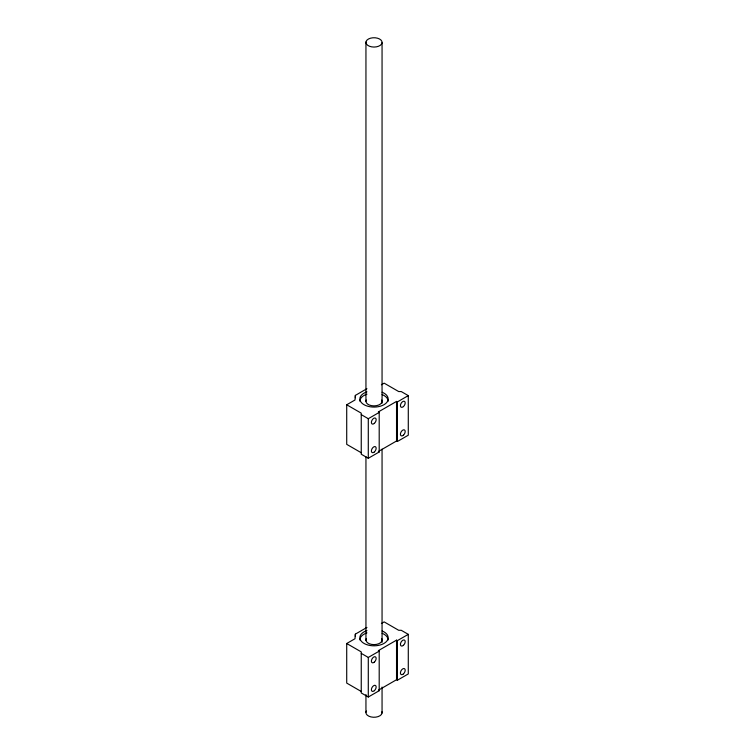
<?xml version="1.0" encoding="UTF-8"?>
<svg xmlns="http://www.w3.org/2000/svg" width="755" height="755" viewBox="0 0 755 755"><rect width="100%" height="100%" fill="white"/><g stroke="black" fill="none" stroke-linecap="round" stroke-linejoin="round"><path stroke-width="1.13" d="M366.949 388.702L355.341 395.403L354.992 399.999L346.715 404.774L346.715 444.355L361.249 452.745M366.949 627.433L355.341 634.134L354.992 638.73L346.715 643.505L346.715 683.086L361.249 691.476M381.398 384.757L384.153 383.162L398.687 391.552L401.235 391.552L408.285 395.62L408.285 435.201L397.385 441.496L396.535 441.005L378.349 451.499L379.199 451.99L379.199 412.409L378.349 411.928L396.535 401.424L397.385 401.915L408.285 395.62M361.249 414.637L368.289 418.704L379.199 412.409M346.715 404.774L361.249 413.164L361.249 454.217L368.289 458.285L379.199 451.99M381.398 623.488L384.153 621.894L398.687 630.283L401.235 630.283L408.285 634.351L408.285 673.932L397.385 680.227L396.535 679.736L378.349 690.23L379.199 690.721L379.199 651.14L378.349 650.65L396.535 640.155L397.385 640.646L408.285 634.351M361.249 653.368L368.289 657.435L379.199 651.14M346.715 643.505L361.249 651.895L361.249 692.948L368.289 697.016L379.199 690.721M397.385 401.915L397.385 441.496M397.385 640.646L397.385 680.227M396.535 401.424L396.535 441.005M396.535 640.155L396.535 679.736M382.058 42.771A8.079 4.662 0 0 1 369.421 46.234A8.079 4.662 0 0 1 370.545 38.184A8.079 4.662 0 0 1 382.058 42.771L382.058 403.198M382.058 449.131L382.058 642.307M382.058 687.059L382.058 712.975M368.289 418.704L368.289 458.285M368.289 657.435L368.289 697.016M365.948 42.025L365.948 401.273M365.948 456.633L365.948 640.372M365.948 694.562L365.948 712.229M355.341 395.403L355.341 397.725M355.341 634.134L355.341 636.456M381.954 711.757A8.079 4.662 0 0 1 373.357 717.25A8.079 4.662 0 0 1 366.392 711.04M359.871 401.226A14.137 8.163 0 0 1 366.939 394.157M382.115 394.544A14.137 8.163 0 0 1 388.145 401.226M382.115 392.232A14.137 8.163 0 0 1 384.295 404.52A14.137 8.163 0 0 1 362.919 403.982A14.137 8.163 0 0 1 366.939 391.845M381.813 400.018A8.079 4.662 0 0 1 374.008 405.888A8.079 4.662 0 0 1 366.203 400.018M359.871 639.957A14.137 8.163 0 0 1 366.939 632.888M382.115 633.266A14.137 8.163 0 0 1 388.145 639.957M382.115 630.963A14.137 8.163 0 0 1 384.295 643.251A14.137 8.163 0 0 1 362.919 642.713A14.137 8.163 0 0 1 366.939 630.576M381.813 638.749A8.079 4.662 0 0 1 374.008 644.619A8.079 4.662 0 0 1 366.203 638.749M374.386 423.347A3.369 1.944 -60 0 0 375.452 418.128A3.369 1.944 -60 0 0 371.469 421.658A3.369 1.944 -60 0 0 374.386 423.347M403.425 406.577A3.369 1.944 -60 0 0 404.491 401.367A3.369 1.944 -60 0 0 400.509 404.897A3.369 1.944 -60 0 0 403.425 406.577M403.406 435.182A3.369 1.944 -60 0 0 404.501 429.954A3.369 1.944 -60 0 0 400.509 433.455A3.369 1.944 -60 0 0 403.406 435.182M374.386 451.924A3.369 1.944 -60 0 0 375.452 446.715A3.369 1.944 -60 0 0 371.469 450.244A3.369 1.944 -60 0 0 374.386 451.924M374.386 662.069A3.369 1.944 -60 0 0 375.452 656.859A3.369 1.944 -60 0 0 371.469 660.389A3.369 1.944 -60 0 0 374.386 662.069M403.425 645.308A3.369 1.944 -60 0 0 404.491 640.089A3.369 1.944 -60 0 0 400.509 643.628A3.369 1.944 -60 0 0 403.425 645.308M403.406 673.913A3.369 1.944 -60 0 0 404.501 668.685A3.369 1.944 -60 0 0 400.509 672.186A3.369 1.944 -60 0 0 403.406 673.913M374.386 690.655A3.369 1.944 -60 0 0 375.452 685.446A3.369 1.944 -60 0 0 371.469 688.975A3.369 1.944 -60 0 0 374.386 690.655"/></g></svg>
